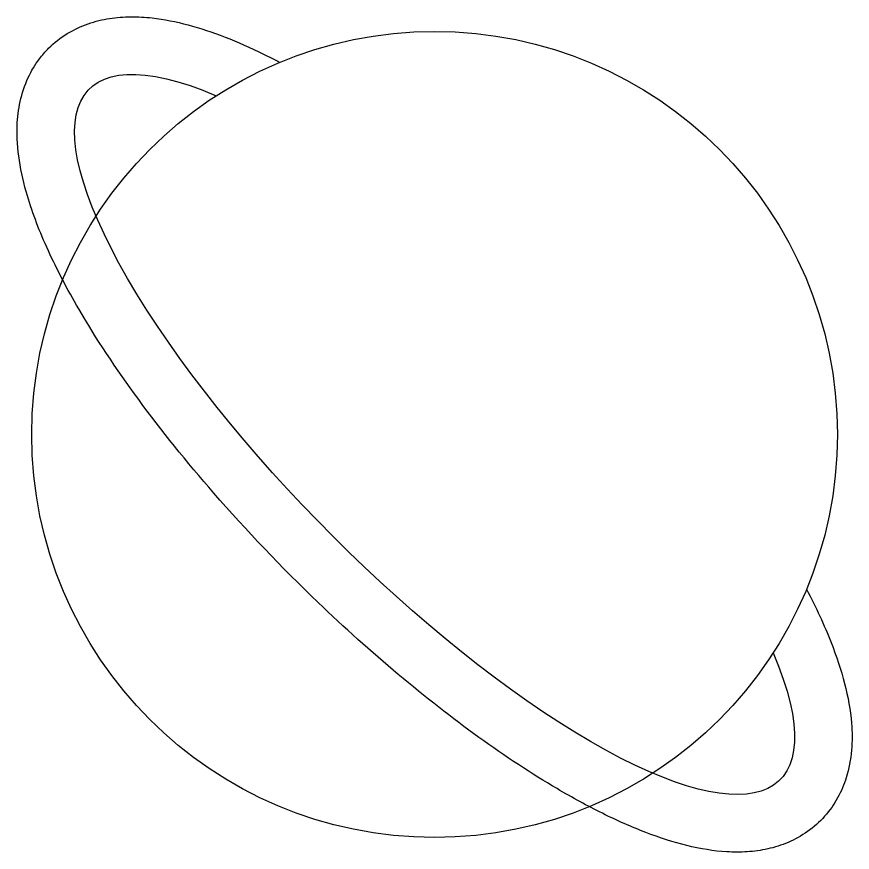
# Model space of a CAD drawing. Header units: millimetres. Extents: x 175 to 1049, y 117 to 1297.
# Drawn here: x 268 to 413.2, y 1151.9 to 1297.1 of the extents above; entities that cross this region are included whole.
import ezdxf

# ---------------------------------------------------------------- set-up
doc = ezdxf.new("R2010")
doc.units = ezdxf.units.MM

msp = doc.modelspace()

# ---------------------------------------------------------------- linework, layer by layer
msp.add_circle((340.571, 1224.494), 70)
at = {"extrusion": (0, 0, -1)}
msp.add_ellipse((340.571, 1224.494), major_axis=(-60, 60), ratio=0.2946278, start_param=2.5087401, end_param=6.9160378, dxfattribs=at)
msp.add_open_spline([(405.206, 1197.618), (406.867, 1194.448), (408.295, 1191.37), (410.427, 1185.953), (411.217, 1183.582), (412.423, 1178.923), (412.841, 1176.636), (413.148, 1172.781), (413.16, 1171.212), (412.886, 1168.053), (412.598, 1166.461), (411.729, 1163.696), (411.238, 1162.519), (409.99, 1160.253), (409.23, 1159.166), (407.471, 1157.184), (406.472, 1156.291), (404.329, 1154.77), (403.186, 1154.141), (400.852, 1153.142), (399.661, 1152.771), (397.282, 1152.24), (396.094, 1152.08), (393.728, 1151.924), (392.551, 1151.927), (389.07, 1152.132), (386.768, 1152.516), (382.085, 1153.664), (379.704, 1154.431), (374.816, 1156.308), (372.312, 1157.419), (367.173, 1159.961), (364.54, 1161.394), (357.454, 1165.563), (352.907, 1168.552), (343.656, 1175.212), (338.953, 1178.883), (329.575, 1186.753), (324.9, 1190.952), (313.995, 1201.403), (307.87, 1207.818), (297.495, 1219.721), (293.103, 1225.184), (285.211, 1235.93), (281.711, 1241.21), (276.727, 1249.762), (274.954, 1253.142), (271.962, 1259.683), (270.741, 1262.843), (269.21, 1267.997), (268.732, 1270.039), (268.109, 1274.096), (267.962, 1276.111), (268.098, 1279.534), (268.261, 1280.935), (268.879, 1283.739), (269.334, 1285.144), (270.497, 1287.632), (271.147, 1288.726), (272.4, 1290.386), (272.93, 1290.995), (273.5, 1291.565), (274.482, 1292.547), (275.583, 1293.407), (277.909, 1294.832), (279.131, 1295.398), (281.603, 1296.259), (282.853, 1296.558), (285.34, 1296.945), (286.578, 1297.034), (289.046, 1297.052), (290.276, 1296.98), (293.566, 1296.612), (295.633, 1296.199), (299.835, 1295.074), (301.972, 1294.361), (306.345, 1292.662), (308.58, 1291.675), (311.801, 1290.104), (312.743, 1289.627), (313.695, 1289.129)], degree=3, knots=[2.3854058, 2.3854058, 2.3854058, 2.3854058, 2.5463795, 2.5463795, 2.6776449, 2.6776449, 2.8089103, 2.8089103, 2.8989616, 2.8989616, 2.9890129, 2.9890129, 3.0565335, 3.0565335, 3.124054, 3.124054, 3.1915746, 3.1915746, 3.2590951, 3.2590951, 3.3266157, 3.3266157, 3.3941362, 3.3941362, 3.4616568, 3.4616568, 3.5939927, 3.5939927, 3.7263287, 3.7263287, 3.8586647, 3.8586647, 3.9910006, 3.9910006, 4.2074623, 4.2074623, 4.423924, 4.423924, 4.6403857, 4.6403857, 4.9411371, 4.9411371, 5.1916664, 5.1916664, 5.4421957, 5.4421957, 5.613708, 5.613708, 5.7852203, 5.7852203, 5.9013445, 5.9013445, 6.0174687, 6.0174687, 6.0970624, 6.0970624, 6.1766561, 6.1766561, 6.2421731, 6.2421731, 6.2831853, 6.2831853, 6.2831853, 6.3538573, 6.3538573, 6.4245293, 6.4245293, 6.4952014, 6.4952014, 6.5658734, 6.5658734, 6.6365454, 6.6365454, 6.7547253, 6.7547253, 6.8729052, 6.8729052, 6.9910851, 6.9910851, 7.0393689, 7.0393689, 7.0393689, 7.0393689])

doc.saveas('drawing.dxf')
